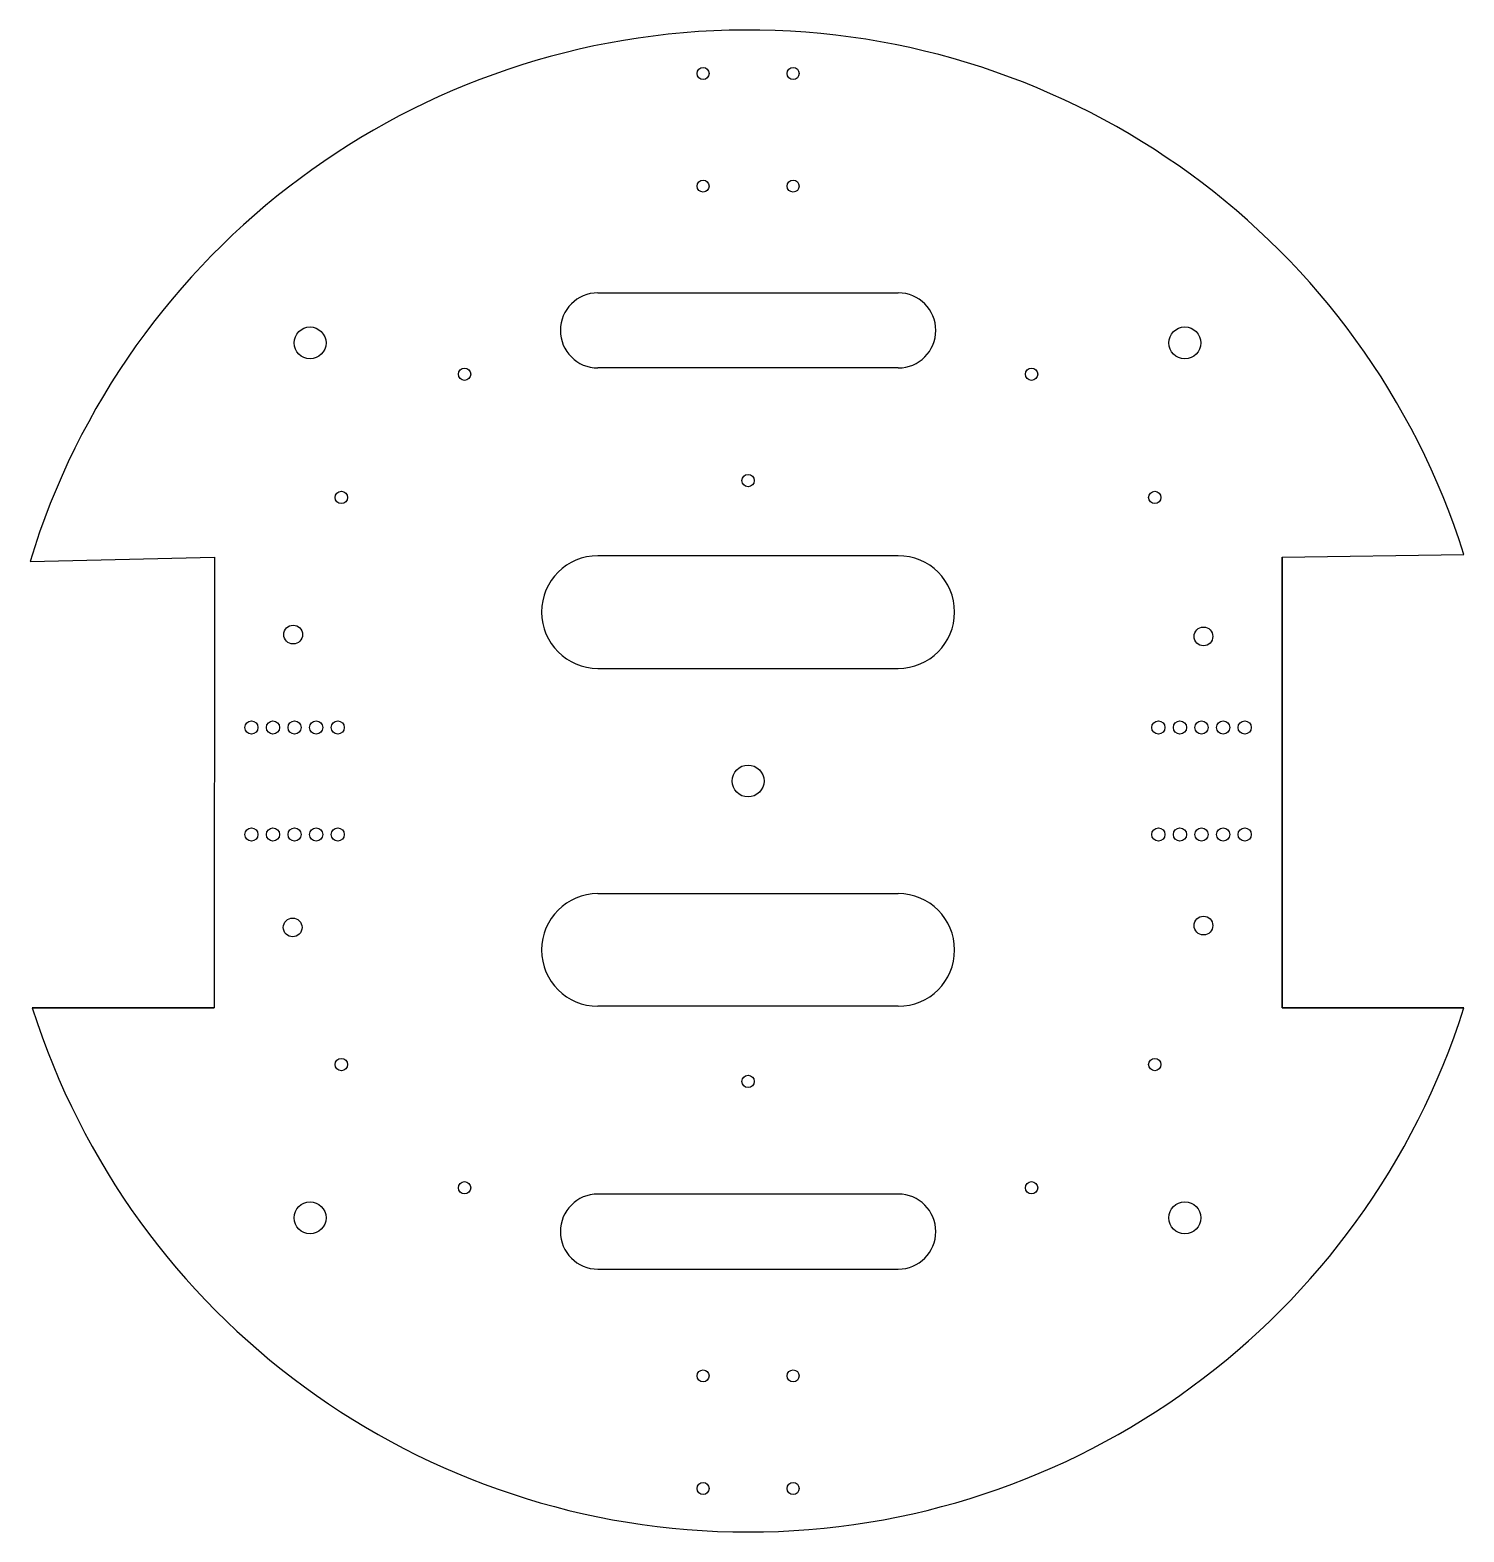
# Model space of a CAD drawing. Header units: centimetres. Extents: x -19.1 to 19.1, y -20 to 20.
import ezdxf

# ---------------------------------------------------------------- set-up
doc = ezdxf.new("R2010")
doc.units = ezdxf.units.CM
doc.header["$MEASUREMENT"] = 0
doc.layers.add('base-plate v13_0', color=7, linetype='Continuous')

msp = doc.modelspace()

# ---------------------------------------------------------------- linework, layer by layer
at = {"layer": 'base-plate v13_0'}
for p, q in [((-4, 13), (4, 13)), ((4, 11), (-4, 11)), ((4, 6), (-4, 6)), ((14.229, 5.958), (19.069, 6.03)), ((14.229, 5.958), (19.069, 6.03)), ((-19.126, 5.849), (-14.214, 5.959)), ((-19.126, 5.849), (-14.214, 5.959)), ((-14.214, 5.959), (-14.223, -6.042)), ((14.229, -6.042), (14.229, 5.958)), ((14.229, 5.958), (14.229, -6.042)), ((-4, 3), (4, 3)), ((-4, -3), (4, -3)), ((4, -6), (-4, -6)), ((-14.223, -6.042), (-19.066, -6.042)), ((-19.066, -6.042), (-14.223, -6.042)), ((19.066, -6.042), (14.229, -6.042)), ((14.229, -6.042), (19.066, -6.042)), ((4, -11), (-4, -11)), ((-4, -13), (4, -13))]:
    msp.add_line(p, q, dxfattribs=at)
for centre, radius in [((-1.2, 18.843), 0.16), ((1.2, 18.843), 0.16), ((-1.2, 15.843), 0.16), ((1.2, 15.843), 0.16), ((-11.667, 11.667), 0.425), ((11.633, 11.667), 0.425), ((-7.552, 10.833), 0.165), ((7.552, 10.833), 0.165), ((0, 8), 0.165), ((-10.833, 7.552), 0.165), ((10.833, 7.552), 0.165), ((-12.117, 3.9), 0.25), ((12.13, 3.85), 0.25), ((-13.229, 1.425), 0.175), ((-12.654, 1.425), 0.175), ((-12.079, 1.425), 0.175), ((-11.504, 1.425), 0.175), ((10.929, 1.425), 0.175), ((11.504, 1.425), 0.175), ((12.079, 1.425), 0.175), ((12.654, 1.425), 0.175), ((13.229, 1.425), 0.175), ((-10.929, 1.425), 0.175), ((0, 0), 0.425), ((-13.229, -1.425), 0.175), ((-12.654, -1.425), 0.175), ((-12.079, -1.425), 0.175), ((-11.504, -1.425), 0.175), ((-10.929, -1.425), 0.175), ((-10.529, -1.425), 0), ((10.929, -1.425), 0.175), ((11.504, -1.425), 0.175), ((12.079, -1.425), 0.175), ((12.654, -1.425), 0.175), ((13.229, -1.425), 0.175), ((-12.13, -3.9), 0.25), ((12.13, -3.85), 0.25), ((-10.833, -7.552), 0.165), ((10.833, -7.552), 0.165), ((0, -8), 0.165), ((-7.552, -10.833), 0.165), ((7.552, -10.833), 0.165), ((-11.667, -11.633), 0.425), ((11.633, -11.633), 0.425), ((-1.2, -15.843), 0.16), ((1.2, -15.843), 0.16), ((-1.2, -18.843), 0.16), ((1.2, -18.843), 0.16)]:
    msp.add_circle(centre, radius, dxfattribs=at)
for centre, radius, start, end in [((0, 0), 20, 17.5487, 162.9951), ((-4, 12), 1, 90, 270), ((4, 12), 1, 270, 90), ((-4, 4.5), 1.5, 90, 270), ((4, 4.5), 1.5, 270, 90), ((-4, -4.5), 1.5, 90, 270), ((4, -4.5), 1.5, 270, 90), ((0, 0), 20, 197.5825, 342.4175), ((-4, -12), 1, 90, 270), ((4, -12), 1, 270, 90)]:
    msp.add_arc(centre, radius, start, end, dxfattribs=at)

doc.saveas('drawing.dxf')
